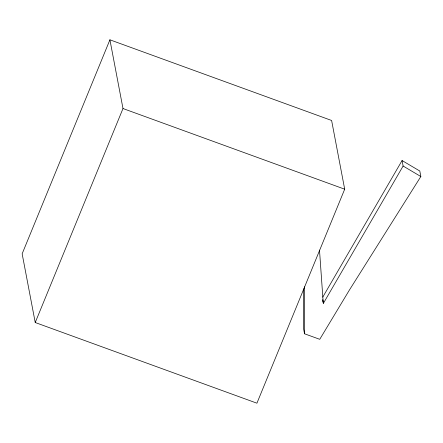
<?xml version="1.0" encoding="UTF-8"?>
<svg xmlns="http://www.w3.org/2000/svg" width="443" height="443" viewBox="0 0 443 443"><rect width="100%" height="100%" fill="white"/><g stroke="black" fill="none" stroke-linecap="round" stroke-linejoin="round"><path stroke-width="0.66" d="M109.914 39.809L22.15 253.806L35.23 322.526L256.923 403.191L344.693 189.194L331.613 120.474L109.914 39.809L122.993 108.535L35.23 322.526M303.405 288.869L303.477 328.28L304.524 333.778L319.746 339.316L349.411 290.038L420.85 176.524L419.803 171.026L402.072 160.543L322.764 297.12M402.072 160.543L403.113 166.036L323.462 303.217L322.781 300.697M122.993 108.535L344.693 189.194M403.113 166.036L420.85 176.524M322.764 299.551L323.462 303.217M319.497 250.101L323.246 303.139M304.424 286.771L304.524 333.778"/></g></svg>
